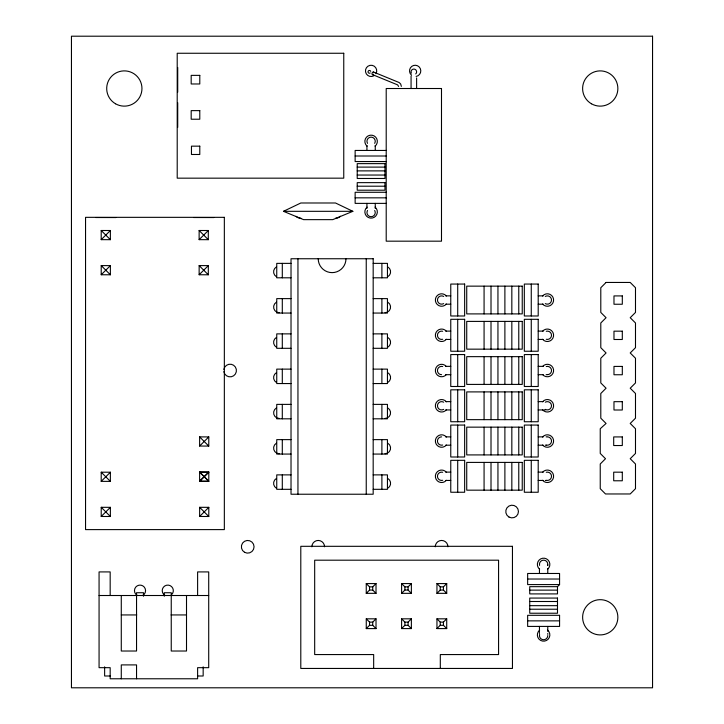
<?xml version="1.0" encoding="UTF-8"?>
<svg xmlns="http://www.w3.org/2000/svg" width="724" height="724" viewBox="0 0 724 724"><rect width="100%" height="100%" fill="white"/><g stroke="black" fill="none" stroke-linecap="round" stroke-linejoin="round"><path stroke-width="1.09" d="M101.197 239.653L101.215 230.494L110.383 230.513L110.356 239.68L101.197 239.653L110.383 230.513M101.206 274.758L101.233 265.599L110.392 265.627L110.365 274.785L101.206 274.758L110.392 265.627M101.197 481.36L101.215 472.193L110.383 472.22L110.356 481.379L101.197 481.36L110.383 472.22M101.206 516.465L101.233 507.307L110.392 507.334L110.365 516.493L101.206 516.465L110.392 507.334M199.127 239.653L199.145 230.494L208.313 230.513L208.286 239.68L199.127 239.653L208.313 230.513M199.136 274.758L199.163 265.599L208.322 265.627L208.295 274.785L199.136 274.758L208.322 265.627M199.607 446.047L199.634 436.889L208.793 436.916L208.774 446.075L199.607 446.047L208.793 436.916M199.625 516.465L199.652 507.307L208.811 507.334L208.784 516.493L199.625 516.465L208.811 507.334M199.607 481.36L199.652 472.003L208.811 472.021L208.774 481.379L199.607 481.36L208.793 472.22L199.634 472.193L208.774 481.379M547.634 565.399L547.778 564.322A4.163 4.163 0 0 0 543.072 560.195A4.163 4.163 0 0 0 539.588 565.399M208.811 472.021L199.625 481.161L208.784 481.179L199.652 472.003M366.253 593.336L369.539 590.06L369.539 586.865L366.253 583.58L376.018 583.58L376.018 593.336L366.253 593.336L366.253 583.58M369.539 586.865L372.733 586.865L376.018 583.58M366.263 628.595L369.539 625.31L369.539 622.115L366.263 618.83L376.018 618.83L376.018 628.595L366.263 628.595L366.263 618.83M369.539 622.115L372.733 622.115L376.018 618.83M401.603 593.336L404.888 590.051L404.888 586.865L401.603 583.58L411.368 583.58L411.368 593.336L401.603 593.336L401.603 583.58M404.888 586.865L408.083 586.865L411.368 583.58M401.603 628.586L404.888 625.31L404.888 622.115L401.603 618.83L411.368 618.83L411.368 628.586L401.603 628.586L401.603 618.83M404.888 622.115L408.083 622.115L411.368 618.83M436.952 593.336L440.237 590.051L440.237 586.865L436.952 583.58L436.952 593.336L446.717 593.336L446.717 583.58L436.952 583.58M440.237 586.865L443.432 586.856L446.717 583.58M436.952 628.586L440.237 625.301L440.237 622.115L436.952 618.83L446.717 618.83L446.717 628.586L436.952 628.586L436.952 618.83M440.237 622.115L443.432 622.115L446.717 618.83M557.489 586.666L557.489 593.906L529.733 593.906L529.733 586.666L557.489 586.666L559.571 584.585L559.571 573.48L527.651 573.48L527.651 584.585L559.571 584.585M373.376 74.282L372.878 74.599A1.448 0.905 -67.8 0 1 372.091 74.201L372 73.595A1.448 0.905 -67.8 0 1 372.552 72.337L373.068 72.011A1.448 0.905 -67.8 0 1 373.856 72.4L373.928 72.69M283.473 211.317L300.831 202.992L335.52 202.992L352.869 211.317L332.75 219.643L303.6 219.643L283.473 211.317L352.869 211.317M386.516 150.447L355.14 150.447L355.14 161.552L386.516 161.552M355.14 156.004L386.516 156.004M357.222 167.108L384.978 167.108M357.222 170.882L384.978 170.882M357.222 175.045L384.978 175.045M357.222 186.204L384.978 186.204M386.516 192.285L355.14 192.285L355.14 203.381L386.516 203.381M355.14 197.833L386.516 197.833M291.021 263.373L276.749 263.373L276.749 277.808L291.021 277.808M373.177 263.373L387.449 263.373L387.449 277.808L373.177 277.808M445.767 295.863L450.762 295.863M538.204 295.863L543.199 295.863M291.021 298.623L276.749 298.623L276.749 313.058L291.021 313.058M373.177 298.623L387.449 298.623L387.449 313.058L373.177 313.058M445.767 304.189L450.762 304.189M538.204 304.189L543.199 304.189M445.767 331.112L450.762 331.112M538.204 331.112L543.199 331.112M291.021 333.873L276.749 333.873L276.749 348.307L291.021 348.307M373.177 333.873L387.449 333.873L387.449 348.307L373.177 348.307M445.767 339.438L450.762 339.438M538.204 339.438L543.199 339.438M445.767 366.362L450.762 366.362M538.204 366.362L543.199 366.362M291.021 369.122L276.749 369.122L276.749 383.557L291.021 383.557M373.177 369.122L387.449 369.122L387.449 383.557L373.177 383.557M445.767 374.688L450.762 374.688M538.204 374.688L543.199 374.688M546.14 374.688L546.801 374.688M445.767 401.621L450.762 401.621M538.204 401.621L543.199 401.621M291.021 404.381L276.749 404.381L276.749 418.816L291.021 418.816M373.177 404.381L387.449 404.381L387.449 418.816L373.177 418.816M445.767 409.947L450.762 409.947M538.204 409.947L543.199 409.947M544.276 409.947L545.281 409.947M445.767 436.871L450.762 436.871M538.204 436.871L543.199 436.871M546.14 436.871L546.801 436.871M291.021 439.631L276.749 439.631L276.749 454.066L291.021 454.066M373.177 439.631L387.449 439.631L387.449 454.066L373.177 454.066M445.767 445.197L450.762 445.197M538.204 445.197L543.199 445.197M545.281 445.197L546.14 445.197M445.767 472.12L450.762 472.12M538.204 472.12L543.199 472.12M291.021 474.881L276.749 474.881L276.749 489.315L291.021 489.315M373.177 474.881L387.449 474.881L387.449 489.315L373.177 489.315M445.767 480.446L450.762 480.446M538.204 480.446L543.199 480.446M545.281 480.446L546.14 480.446M527.651 579.028L559.571 579.028M369.539 590.06L372.733 590.06L376.018 593.336M404.888 590.051L408.083 590.051L411.368 593.336M440.237 590.051L443.432 590.051L446.717 593.336M529.733 590.132L557.489 590.132M99.07 595.508L208.711 595.508M529.733 601.499L557.489 601.499M529.733 605.662L557.489 605.662M529.733 609.228L557.489 609.228M121.279 614.938L136.745 614.938M171.036 614.938L186.511 614.938M527.651 620.866L559.571 620.866M369.539 625.31L372.733 625.31L376.018 628.595M404.888 625.31L408.083 625.31L411.368 628.586M440.237 625.301L443.432 625.301L446.717 628.586M110.175 675.999L104.627 675.999L104.627 666.84M197.616 675.999L203.163 675.999L203.163 666.84M193.607 217.526L213.87 217.553M95.677 217.526L115.94 217.553M373.539 72.038L399.15 82.536L400.68 84.02L401.349 86.4M372.408 74.572L397.657 84.898L398.58 86.455M199.145 230.494L208.286 239.68M199.163 265.599L208.295 274.785M101.215 230.494L110.356 239.68M101.233 265.599L110.365 274.785M199.634 436.889L208.774 446.075M199.652 507.307L208.784 516.493M101.215 472.193L110.356 481.379M101.233 507.307L110.365 516.493M547.778 564.874L547.778 565.544M547.778 568.485L547.778 573.48M547.778 626.414L547.778 631.409M547.778 633.491L547.778 634.351M539.452 568.485L539.452 573.48M539.452 626.414L539.452 631.409M539.452 632.486L539.452 633.491M531.262 284.061L531.262 315.981M531.262 319.311L531.262 351.24M531.262 354.57L531.262 386.489M531.262 389.82L531.262 421.739M531.262 425.069L531.262 456.998M531.262 460.328L531.262 492.248M518.773 286.143L518.773 313.899M518.773 321.402L518.773 349.158M518.773 356.651L518.773 384.408M518.773 391.901L518.773 419.658M518.773 427.151L518.773 454.916M518.773 462.41L518.773 490.166M511.832 286.143L511.832 313.899M511.832 321.402L511.832 349.158M511.832 356.651L511.832 384.408M511.832 391.901L511.832 419.658M511.832 427.151L511.832 454.916M511.832 462.41L511.832 490.166M504.89 286.143L504.89 313.899M504.89 321.402L504.89 349.158M504.89 356.651L504.89 384.408M504.89 391.901L504.89 419.658M504.89 427.151L504.89 454.916M504.89 462.41L504.89 490.166M497.949 286.143L497.949 313.899M497.949 321.402L497.949 349.158M497.949 356.651L497.949 384.408M497.949 391.901L497.949 419.658M497.949 427.151L497.949 454.916M497.949 462.41L497.949 490.166M491.008 286.143L491.008 313.899M491.008 321.402L491.008 349.158M491.008 356.651L491.008 384.408M491.008 391.901L491.008 419.658M491.008 427.151L491.008 454.916M491.008 462.41L491.008 490.166M484.075 286.143L484.075 313.899M484.075 321.402L484.075 349.158M484.075 356.651L484.075 384.408M484.075 391.901L484.075 419.658M484.075 427.151L484.075 454.916M484.075 462.41L484.075 490.166M457.704 284.061L457.704 315.981M457.704 319.311L457.704 351.24M457.704 354.57L457.704 386.489M457.704 389.82L457.704 421.739M457.704 425.069L457.704 456.998M457.704 460.328L457.704 492.248M443.432 586.856L443.432 590.051M443.432 622.115L443.432 625.301M440.31 668.442L440.31 654.568L498.574 654.568L498.574 560.195L314.678 560.195L314.678 654.568L373.665 654.568L373.665 668.442M416.617 77.902L416.617 88.509M411.069 76.092L411.069 88.509M408.083 586.865L408.083 590.051M408.083 622.115L408.083 625.31M381.892 263.373L381.892 277.808M381.892 298.623L381.892 313.058M381.892 333.873L381.892 348.307M381.892 369.122L381.892 383.557M381.892 404.381L381.892 418.816M381.892 439.631L381.892 454.066M381.892 474.881L381.892 489.315M375.258 145.452L375.258 150.447M375.258 203.381L375.258 208.385M372.733 586.865L372.733 590.06M372.733 622.115L372.733 625.31M366.932 145.452L366.932 150.447M366.932 203.381L366.932 208.385M366.244 258.749L366.244 494.23M297.953 258.749L297.953 494.23M282.297 263.373L282.297 277.808M282.297 298.623L282.297 313.058M282.297 333.873L282.297 348.307M282.297 369.122L282.297 383.557M282.297 404.381L282.297 418.816M282.297 439.631L282.297 454.066M282.297 474.881L282.297 489.315M197.616 595.508L197.616 571.915L208.711 571.915L208.711 667.673L197.616 667.673L197.616 678.777L110.175 678.777L110.175 667.673L99.07 667.673L99.07 571.915L110.175 571.915L110.175 595.508M186.511 595.508L186.511 651.021L171.244 651.021L171.244 592.73L164.303 592.73L164.303 596.196M177.715 67.459L177.715 92.165M177.715 102.708L177.715 127.415M143.488 596.196L143.488 592.73L136.546 592.73L136.546 651.021L121.279 651.021L121.279 595.508M136.546 678.777L136.546 664.904L121.279 664.904L121.279 678.777M311.872 546.792A6.344 6.344 0 0 1 318.216 540.448A6.344 6.344 0 0 1 324.56 546.792M435.26 546.792A6.344 6.344 0 0 1 441.604 540.448A6.344 6.344 0 0 1 447.948 546.792M223.843 369.439A6.344 6.344 0 0 1 233.571 365.231A6.344 6.344 0 0 1 233.571 375.828A6.344 6.344 0 0 1 223.843 371.62M137.234 595.454A5.548 5.548 0 0 1 135.759 587.083A5.548 5.548 0 0 1 144.266 587.083A5.548 5.548 0 0 1 142.791 595.454M165 595.454A5.548 5.548 0 0 1 163.325 587.327A5.548 5.548 0 0 1 171.588 586.612A5.548 5.548 0 0 1 171.335 594.911M547.615 630.133A6.245 6.245 0 0 1 548.159 639.202A6.245 6.245 0 0 1 539.063 639.202A6.245 6.245 0 0 1 539.606 630.133M539.606 569.209A6.245 6.245 0 0 1 539.063 560.132A6.245 6.245 0 0 1 548.159 560.132A6.245 6.245 0 0 1 547.615 569.209M446.391 445.043A6.245 6.245 0 0 1 437.323 445.577A6.245 6.245 0 0 1 437.323 436.491A6.245 6.245 0 0 1 446.391 437.024M542.566 437.024A6.245 6.245 0 0 1 551.643 436.491A6.245 6.245 0 0 1 551.643 445.577A6.245 6.245 0 0 1 542.566 445.043M446.391 304.026A6.245 6.245 0 0 1 437.323 304.569A6.245 6.245 0 0 1 437.323 295.483A6.245 6.245 0 0 1 446.391 296.016M542.566 296.016A6.245 6.245 0 0 1 551.643 295.483A6.245 6.245 0 0 1 551.643 304.569A6.245 6.245 0 0 1 542.566 304.026M446.391 480.293A6.245 6.245 0 0 1 437.323 480.836A6.245 6.245 0 0 1 437.323 471.74A6.245 6.245 0 0 1 446.391 472.283M542.566 472.283A6.245 6.245 0 0 1 551.643 471.74A6.245 6.245 0 0 1 551.643 480.836A6.245 6.245 0 0 1 542.566 480.293M446.391 409.784A6.245 6.245 0 0 1 437.323 410.327A6.245 6.245 0 0 1 437.323 401.232A6.245 6.245 0 0 1 446.391 401.775M542.566 401.775A6.245 6.245 0 0 1 551.643 401.232A6.245 6.245 0 0 1 551.643 410.327A6.245 6.245 0 0 1 542.566 409.784M446.391 374.534A6.245 6.245 0 0 1 437.323 375.077A6.245 6.245 0 0 1 437.323 365.982A6.245 6.245 0 0 1 446.391 366.525M542.566 366.525A6.245 6.245 0 0 1 551.643 365.982A6.245 6.245 0 0 1 551.643 375.077A6.245 6.245 0 0 1 542.566 374.534M446.391 339.284A6.245 6.245 0 0 1 437.323 339.818A6.245 6.245 0 0 1 437.323 330.732A6.245 6.245 0 0 1 446.391 331.266M542.566 331.266A6.245 6.245 0 0 1 551.643 330.732A6.245 6.245 0 0 1 551.643 339.818A6.245 6.245 0 0 1 542.566 339.284M375.104 207.1A6.245 6.245 0 0 1 375.647 216.177A6.245 6.245 0 0 1 366.552 216.177A6.245 6.245 0 0 1 367.095 207.1M367.095 146.176A6.245 6.245 0 0 1 366.552 137.108A6.245 6.245 0 0 1 375.647 137.108A6.245 6.245 0 0 1 375.104 146.176M411.549 75.206A5.638 5.638 0 0 1 411.793 66.364A5.638 5.638 0 0 1 420.336 68.653A5.638 5.638 0 0 1 416.128 76.436M373.919 75.767A5.638 5.638 0 0 1 365.548 71.866A5.638 5.638 0 0 1 372.073 65.332A5.638 5.638 0 0 1 375.973 73.703M276.405 276.704A5.638 5.638 0 0 1 276.405 266.939M279.22 312.705A5.638 5.638 0 0 1 276.405 302.198M276.405 347.203A5.638 5.638 0 0 1 276.405 337.447M276.405 382.462A5.638 5.638 0 0 1 276.405 372.697M279.22 418.463A5.638 5.638 0 0 1 276.405 407.956M279.22 453.722A5.638 5.638 0 0 1 276.405 443.206M276.405 488.22A5.638 5.638 0 0 1 276.405 478.455M387.793 478.455A5.638 5.638 0 0 1 387.793 488.22M387.793 443.206A5.638 5.638 0 0 1 384.978 453.722M387.793 407.956A5.638 5.638 0 0 1 384.978 418.463M387.793 372.697A5.638 5.638 0 0 1 387.793 382.462M387.793 337.447A5.638 5.638 0 0 1 387.793 347.203M387.793 302.198A5.638 5.638 0 0 1 384.978 312.705M387.793 266.939A5.638 5.638 0 0 1 387.793 276.704M345.972 258.749A13.883 13.883 0 0 1 332.099 272.631A13.883 13.883 0 0 1 318.216 258.749M411.386 73.142A2.778 2.778 0 0 1 412.345 69.522A2.778 2.778 0 0 1 416.038 70.156A2.778 2.778 0 0 1 415.73 73.893M370.226 72.988A1.385 1.385 0 0 1 368.226 72.545A1.385 1.385 0 0 1 368.842 70.599A1.385 1.385 0 0 1 370.733 71.377M374.706 210.467A4.163 4.163 0 0 1 371.095 216.711A4.163 4.163 0 0 1 367.493 210.467M367.493 143.37A4.163 4.163 0 0 1 371.095 137.126A4.163 4.163 0 0 1 374.706 143.37M442.681 339.294A4.163 4.163 0 0 1 437.441 335.275A4.163 4.163 0 0 1 442.681 331.257M546.285 331.257A4.163 4.163 0 0 1 551.525 335.275A4.163 4.163 0 0 1 546.285 339.294M441.604 374.688A4.163 4.163 0 0 1 437.477 369.982A4.163 4.163 0 0 1 442.681 366.507M546.285 366.507A4.163 4.163 0 0 1 551.489 369.982A4.163 4.163 0 0 1 547.362 374.688M443.685 409.386A4.163 4.163 0 0 1 437.441 405.784A4.163 4.163 0 0 1 443.685 402.173M545.281 402.173A4.163 4.163 0 0 1 551.525 405.784A4.163 4.163 0 0 1 545.281 409.386M442.681 480.311A4.163 4.163 0 0 1 437.441 476.283A4.163 4.163 0 0 1 442.681 472.265M546.285 472.265A4.163 4.163 0 0 1 551.525 476.283A4.163 4.163 0 0 1 546.285 480.311M443.685 303.627A4.163 4.163 0 0 1 437.441 300.026A4.163 4.163 0 0 1 443.685 296.415M545.281 296.415A4.163 4.163 0 0 1 551.525 300.026A4.163 4.163 0 0 1 545.281 303.627M442.681 445.052A4.163 4.163 0 0 1 437.477 441.577A4.163 4.163 0 0 1 441.604 436.871M547.362 436.871A4.163 4.163 0 0 1 551.489 441.577A4.163 4.163 0 0 1 546.285 445.052M547.778 635.572A4.163 4.163 0 0 1 543.072 639.699A4.163 4.163 0 0 1 539.588 634.495M300.967 218.25A6.941 6.941 0 0 1 296.016 216.322M340.434 216.223A6.941 6.941 0 0 1 335.52 218.259M606.069 282.451L600.793 287.727L600.793 312.433L606.069 317.709L600.793 322.976L600.793 347.683L606.069 352.959L600.793 358.235L600.793 382.933L606.069 388.209L600.793 393.485L600.793 418.191L606.069 423.459L600.241 428.735L600.241 453.441L605.508 458.717L600.241 463.994L600.241 488.691L605.508 493.967L630.215 493.967L635.491 488.691L635.491 463.994L630.215 458.717L635.491 453.441L635.491 428.735L630.215 423.459L635.491 418.191L635.491 393.485L630.215 388.209L635.491 382.933L635.491 358.235L630.215 352.959L635.491 347.683L635.491 322.976L630.215 317.709L635.491 312.433L635.491 287.727L630.215 282.451L606.069 282.451M652.55 36.2L71.45 36.2L71.45 687.8L652.55 687.8L652.55 36.2M343.755 53.259L177.208 53.259L177.208 178.167L343.755 178.167L343.755 53.259M199.788 75.368L191.181 75.368L191.181 83.975L199.788 83.975L199.788 75.368M441.495 88.509L386.209 88.509L386.209 241.173L441.495 241.173L441.495 88.509M199.788 110.627L191.181 110.627L191.181 119.225L199.788 119.225L199.788 110.627M199.788 146.157L191.462 146.157L191.462 154.483L199.788 154.483L199.788 146.157M384.978 163.633L357.222 163.633L357.222 178.475L384.978 178.475L384.978 163.633M384.978 182.638L357.222 182.638L357.222 190.204L384.978 190.204L384.978 182.638M224.34 217.336L85.55 217.336L85.55 529.606L224.34 529.606L224.34 217.336M373.177 258.749L291.021 258.749L291.021 494.23L373.177 494.23L373.177 258.749M464.645 284.061L450.762 284.061L450.762 315.981L464.645 315.981L464.645 284.061M538.204 284.061L524.321 284.061L524.321 315.981L538.204 315.981L538.204 284.061M522.239 286.143L466.727 286.143L466.727 313.899L522.239 313.899L522.239 286.143M622.305 295.917L613.979 295.917L613.979 304.243L622.305 304.243L622.305 295.917M464.645 319.311L450.762 319.311L450.762 351.24L464.645 351.24L464.645 319.311M538.204 319.311L524.321 319.311L524.321 351.24L538.204 351.24L538.204 319.311M522.239 321.402L466.727 321.402L466.727 349.158L522.239 349.158L522.239 321.402M622.305 331.167L613.979 331.167L613.979 339.493L622.305 339.493L622.305 331.167M464.645 354.57L450.762 354.57L450.762 386.489L464.645 386.489L464.645 354.57M538.204 354.57L524.321 354.57L524.321 386.489L538.204 386.489L538.204 354.57M522.239 356.651L466.727 356.651L466.727 384.408L522.239 384.408L522.239 356.651M622.305 366.416L613.979 366.416L613.979 374.751L622.305 374.751L622.305 366.416M464.645 389.82L450.762 389.82L450.762 421.739L464.645 421.739L464.645 389.82M538.204 389.82L524.321 389.82L524.321 421.739L538.204 421.739L538.204 389.82M522.239 391.901L466.727 391.901L466.727 419.658L522.239 419.658L522.239 391.901M622.305 401.675L613.979 401.675L613.979 410.001L622.305 410.001L622.305 401.675M464.645 425.069L450.762 425.069L450.762 456.998L464.645 456.998L464.645 425.069M538.204 425.069L524.321 425.069L524.321 456.998L538.204 456.998L538.204 425.069M522.239 427.151L466.727 427.151L466.727 454.916L522.239 454.916L522.239 427.151M622.305 436.925L613.699 436.925L613.699 445.532L622.305 445.532L622.305 436.925M464.645 460.328L450.762 460.328L450.762 492.248L464.645 492.248L464.645 460.328M538.204 460.328L524.321 460.328L524.321 492.248L538.204 492.248L538.204 460.328M522.239 462.41L466.727 462.41L466.727 490.166L522.239 490.166L522.239 462.41M622.305 472.175L613.699 472.175L613.699 480.781L622.305 480.781L622.305 472.175M512.456 546.312L300.795 546.312L300.795 668.442L512.456 668.442L512.456 546.312M557.489 598.069L529.733 598.069L529.733 613.228L557.489 613.228L557.489 598.069M559.571 615.309L527.651 615.309L527.651 626.414L559.571 626.414L559.571 615.309M591.427 103.776A17.629 17.629 0 0 0 617.862 88.509A17.629 17.629 0 0 0 591.427 73.242A17.629 17.629 0 0 0 591.427 103.776M591.427 632.559A17.629 17.629 0 0 0 617.862 617.291A17.629 17.629 0 0 0 591.427 602.033A17.629 17.629 0 0 0 591.427 632.559M115.514 103.776A17.629 17.629 0 0 0 141.958 88.509A17.629 17.629 0 0 0 115.514 73.242A17.629 17.629 0 0 0 115.514 103.776M244.54 552.285A6.344 6.344 0 0 0 254.061 546.792A6.344 6.344 0 0 0 244.54 541.299A6.344 6.344 0 0 0 244.54 552.285M508.936 517.026A6.344 6.344 0 0 0 518.447 511.542A6.344 6.344 0 0 0 508.936 506.049A6.344 6.344 0 0 0 508.936 517.026"/></g></svg>
